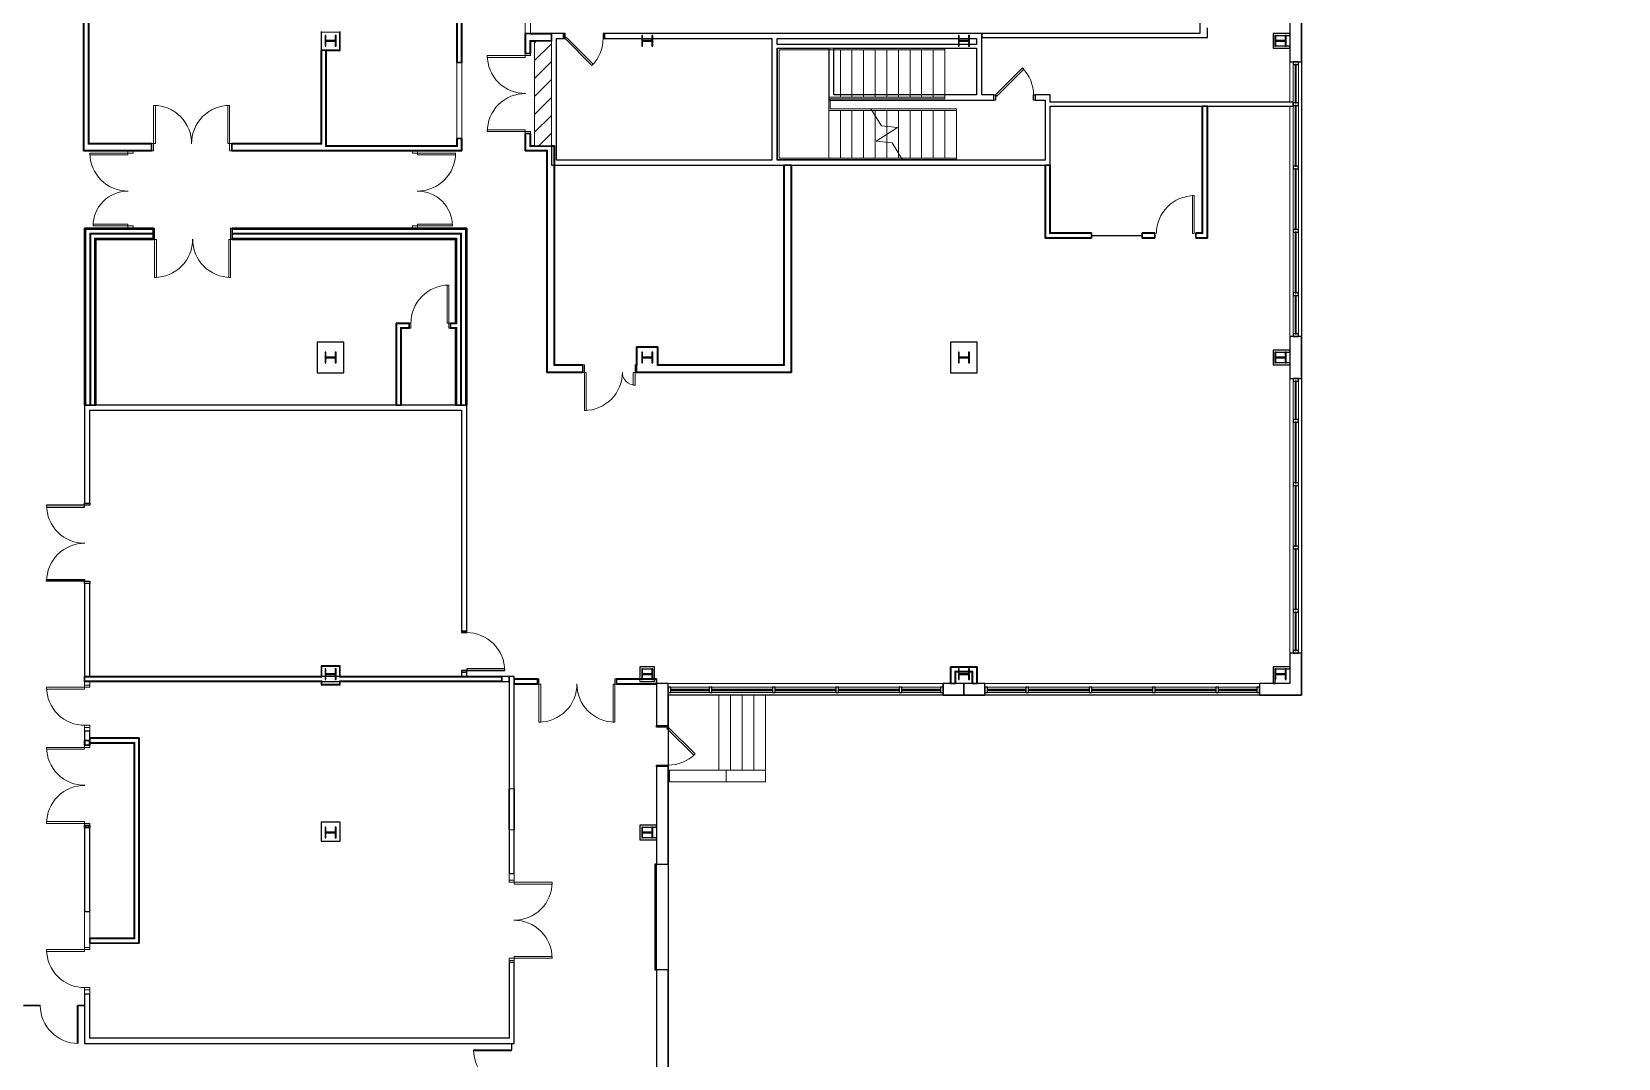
# Model space of a CAD drawing. Header units: millimetres. Extents: x -15988 to 119026, y 0 to 105082.
# Drawn here: x 80847 to 119026, y 49610 to 74314 of the extents above; entities that cross this region are included whole.
import ezdxf

# ---------------------------------------------------------------- set-up
doc = ezdxf.new("R2010")
doc.units = ezdxf.units.MM
doc.header["$LTSCALE"] = 25
doc.header["$MEASUREMENT"] = 0
doc.layers.add('PLANON_CONSTRUCTION', color=8, linetype='CONTINUOUS', lineweight=18)
doc.layers.add('PLANON_FLOOR_POLYLINE', color=5, linetype='CONTINUOUS')

msp = doc.modelspace()

# ---------------------------------------------------------------- linework, layer by layer
at = {"layer": 'PLANON_CONSTRUCTION', "lineweight": 30}
for p, q in [((82094, 95911), (82094, 71444)), ((91199, 73574), (91199, 78054)), ((82218, 71628), (82218, 77717)), ((91075, 77717), (91075, 73574)), ((92723, 74271), (92723, 73792)), ((93353, 74271), (92723, 74271)), ((92847, 73792), (92847, 74087)), ((92847, 74087), (92946, 74087)), ((93353, 74087), (93353, 74271)), ((87809, 73865), (87809, 71628)), ((87933, 71567), (87933, 73865)), ((92723, 73792), (92847, 73792)), ((91075, 73574), (91199, 73574)), ((109015, 72522), (109015, 69474)), ((109139, 72522), (109015, 72522)), ((109139, 69350), (109139, 72522)), ((92723, 71862), (92723, 71444)), ((92847, 71862), (92723, 71862)), ((92847, 71567), (92847, 71862)), ((82094, 71444), (83729, 71444)), ((83729, 71628), (82218, 71628)), ((83729, 71444), (83729, 71628)), ((87809, 71628), (85660, 71628)), ((85660, 71628), (85660, 71444)), ((85660, 71444), (91199, 71444)), ((91075, 71567), (87933, 71567)), ((91075, 71745), (91075, 71567)), ((91199, 71745), (91075, 71745)), ((91199, 71444), (91199, 71745)), ((92723, 71444), (93246, 71444)), ((92946, 71567), (92847, 71567)), ((93246, 71444), (93246, 66115)), ((93430, 71567), (93353, 71567)), ((93430, 66299), (93430, 71567)), ((98943, 71100), (98943, 66299)), ((99127, 71100), (98943, 71100)), ((99127, 66115), (99127, 71100)), ((105234, 71100), (105234, 69350)), ((105357, 71100), (105234, 71100)), ((105357, 69474), (105357, 71100)), ((83767, 69589), (82119, 69589)), ((82119, 69589), (82119, 65331)), ((83767, 69316), (83767, 69589)), ((91314, 69589), (85672, 69589)), ((85672, 69589), (85672, 69316)), ((91314, 65331), (91314, 69589)), ((82392, 69316), (83767, 69316)), ((82392, 65331), (82392, 69316)), ((85672, 69316), (91041, 69316)), ((91041, 69316), (91041, 67302)), ((105234, 69350), (106348, 69350)), ((106348, 69474), (105357, 69474)), ((106348, 69350), (106348, 69474)), ((107872, 69474), (107567, 69474)), ((107567, 69474), (107567, 69350)), ((107567, 69350), (107872, 69350)), ((107872, 69350), (107872, 69474)), ((109015, 69474), (108863, 69474)), ((108863, 69474), (108863, 69350)), ((108863, 69350), (109139, 69350)), ((89616, 67302), (89616, 65331)), ((89933, 67302), (89616, 67302)), ((89933, 67178), (89933, 67302)), ((91041, 67302), (90924, 67302)), ((90924, 67302), (90924, 67178)), ((89739, 65331), (89739, 67178)), ((89739, 67178), (89933, 67178)), ((90924, 67178), (91041, 67178)), ((91041, 67178), (91041, 65331)), ((95912, 66728), (95404, 66728)), ((95404, 66728), (95404, 66299)), ((95912, 66299), (95912, 66728)), ((93246, 66115), (94108, 66115)), ((94108, 66299), (93430, 66299)), ((94108, 66115), (94108, 66299)), ((95404, 66299), (95404, 66115)), ((95404, 66115), (99127, 66115)), ((98943, 66299), (95912, 66299)), ((82119, 65331), (82392, 65331)), ((89616, 65331), (89739, 65331)), ((91041, 65331), (91314, 65331)), ((87816, 58800), (82119, 58800)), ((82119, 58800), (82119, 58676)), ((92160, 58800), (88273, 58800)), ((92160, 58676), (92160, 58800)), ((102954, 59031), (102954, 58628)), ((103601, 59031), (102954, 59031)), ((103078, 58628), (103078, 58908)), ((103078, 58908), (103145, 58908)), ((103165, 58908), (103390, 58908)), ((103410, 58908), (103478, 58908)), ((103478, 58908), (103478, 58628)), ((103601, 58628), (103601, 59031)), ((82119, 58676), (87816, 58676)), ((88273, 58676), (92160, 58676)), ((93014, 58738), (92457, 58738)), ((92457, 58738), (92457, 58614)), ((92457, 58614), (93014, 58614)), ((93014, 58614), (93014, 58738)), ((95525, 58738), (94919, 58738)), ((94919, 58738), (94919, 58614)), ((94919, 58614), (95883, 58614)), ((95770, 58738), (95545, 58738)), ((95883, 58738), (95790, 58738)), ((95883, 58614), (95883, 58738)), ((102954, 58628), (103078, 58628)), ((103478, 58628), (103601, 58628)), ((83434, 57318), (82243, 57318)), ((82243, 57144), (82243, 57318)), ((83434, 52377), (83434, 57318)), ((82243, 57257), (82119, 57257)), ((82119, 57257), (82119, 57144)), ((82119, 57144), (82243, 57144)), ((82243, 57195), (83310, 57195)), ((83310, 57195), (83310, 52500)), ((92334, 56096), (92334, 55105)), ((92457, 55105), (92457, 56096)), ((82243, 55213), (82119, 55213)), ((82119, 55213), (82119, 55163)), ((82119, 55163), (82243, 55163)), ((82243, 55163), (82243, 55213)), ((83310, 52500), (82243, 52500)), ((82243, 52500), (82243, 52377)), ((82243, 52377), (83434, 52377))]:
    msp.add_line(p, q, dxfattribs=at)
at = {"layer": 'PLANON_CONSTRUCTION'}
for p, q in [((82110, 95895), (82110, 71460)), ((91183, 73574), (91183, 78054)), ((82202, 77733), (82202, 71612)), ((91091, 73574), (91091, 77733)), ((92723, 75795), (92723, 74271)), ((92847, 75795), (92847, 74271)), ((88250, 74306), (87809, 74306)), ((88250, 73881), (88250, 74306)), ((92739, 73792), (92739, 74271)), ((92831, 74255), (92831, 74271)), ((92831, 74255), (93353, 74255)), ((92831, 73792), (92831, 74103)), ((92831, 74103), (93353, 74103)), ((87809, 73881), (88250, 73881)), ((87825, 71612), (87825, 73865)), ((87917, 73865), (87825, 73865)), ((87917, 71552), (87917, 73865)), ((91809, 73742), (91809, 73697)), ((92723, 73742), (91809, 73742)), ((91809, 73697), (92723, 73697)), ((92847, 73792), (92723, 73792)), ((92723, 73792), (92723, 73742)), ((92723, 73697), (92723, 73742)), ((92723, 73742), (92847, 73742)), ((92847, 73742), (92847, 73792)), ((98794, 73920), (100026, 73920)), ((98794, 71236), (98794, 73920)), ((98833, 73882), (100026, 73882)), ((98833, 71274), (98833, 73882)), ((98833, 73882), (100026, 73882)), ((98833, 71274), (98833, 73882)), ((100026, 73920), (102820, 73920)), ((100026, 72739), (100026, 73882)), ((100026, 73882), (102820, 73882)), ((100026, 73882), (102820, 73882)), ((100306, 72739), (100306, 73882)), ((100585, 72739), (100585, 73882)), ((100865, 72739), (100865, 73882)), ((101144, 72739), (101144, 73882)), ((101423, 72739), (101423, 73882)), ((101703, 72739), (101703, 73882)), ((101982, 72739), (101982, 73882)), ((102262, 72739), (102262, 73882)), ((102541, 72739), (102541, 73882)), ((102820, 73920), (102820, 73882)), ((102820, 72739), (102820, 73882)), ((91075, 71745), (91075, 73574)), ((91199, 71745), (91199, 73574)), ((111123, 72617), (111123, 73586)), ((111201, 73522), (111201, 72617)), ((111328, 73522), (111328, 72601)), ((111406, 73586), (111406, 66982)), ((83780, 72542), (83824, 72542)), ((83780, 71628), (83780, 72542)), ((83824, 72542), (83824, 71628)), ((85564, 72542), (85564, 71628)), ((85609, 72542), (85564, 72542)), ((85609, 71628), (85609, 72542)), ((100026, 72739), (102820, 72739)), ((100026, 72417), (100026, 72739)), ((100026, 72739), (102820, 72739)), ((100026, 72417), (100026, 72739)), ((100064, 72701), (102820, 72701)), ((100064, 72455), (100064, 72701)), ((102820, 72701), (102820, 72739)), ((100026, 72417), (100026, 71274)), ((101066, 72417), (100026, 72417)), ((101066, 72417), (100026, 72417)), ((101042, 72455), (100064, 72455)), ((100306, 72417), (100306, 71274)), ((100585, 72417), (100585, 71274)), ((100865, 72417), (100865, 71274)), ((101066, 72417), (101042, 72455)), ((103100, 72455), (101042, 72455)), ((101042, 72455), (101066, 72417)), ((101294, 72052), (101066, 72417)), ((103100, 72417), (101066, 72417)), ((101144, 72417), (101144, 72293)), ((101144, 72293), (101144, 71274)), ((101423, 72417), (101423, 72037)), ((101703, 72417), (101703, 71399)), ((101982, 72417), (101982, 71274)), ((102262, 72417), (102262, 71274)), ((102541, 72417), (102541, 71274)), ((102820, 72417), (102820, 71274)), ((103100, 72455), (103100, 72417)), ((103100, 72417), (103100, 71274)), ((109031, 69458), (109031, 72522)), ((109123, 69366), (109123, 72522)), ((111123, 66982), (111123, 72522)), ((111201, 72522), (111201, 71077)), ((111328, 72538), (111328, 71077)), ((91809, 71957), (92723, 71957)), ((91809, 71913), (91809, 71957)), ((92723, 71913), (91809, 71913)), ((92723, 71957), (92723, 71913)), ((92847, 71913), (92723, 71913)), ((92723, 71913), (92723, 71862)), ((92723, 71862), (92847, 71862)), ((92739, 71460), (92739, 71862)), ((92831, 71552), (92831, 71862)), ((92847, 71862), (92847, 71913)), ((101165, 71684), (101682, 72007)), ((101682, 72007), (101294, 72052)), ((101423, 72037), (101423, 71846)), ((101423, 71846), (101423, 71654)), ((82110, 71460), (83729, 71460)), ((82202, 71612), (83729, 71612)), ((83285, 71444), (83161, 71444)), ((83161, 71444), (83161, 71393)), ((83285, 71393), (83285, 71444)), ((83780, 71628), (83729, 71628)), ((83729, 71628), (83729, 71444)), ((83729, 71444), (83780, 71444)), ((83824, 71628), (83780, 71628)), ((83780, 71444), (83780, 71628)), ((85564, 71628), (85609, 71628)), ((85660, 71628), (85609, 71628)), ((85609, 71628), (85609, 71444)), ((85609, 71444), (85660, 71444)), ((85660, 71444), (85660, 71628)), ((85660, 71612), (87825, 71612)), ((85660, 71460), (91183, 71460)), ((87917, 71552), (91091, 71552)), ((90008, 71444), (90132, 71444)), ((90008, 71393), (90008, 71444)), ((90132, 71444), (90132, 71393)), ((91091, 71552), (91091, 71745)), ((91183, 71460), (91183, 71745)), ((92739, 71460), (93261, 71460)), ((92831, 71552), (93414, 71552)), ((93261, 66131), (93261, 71460)), ((93414, 66283), (93414, 71552)), ((101553, 71639), (101165, 71684)), ((101423, 71654), (101423, 71274)), ((101781, 71274), (101553, 71639)), ((101703, 71399), (101703, 71274)), ((82246, 71393), (82246, 71348)), ((83161, 71393), (82246, 71393)), ((82246, 71348), (83161, 71348)), ((83161, 71348), (83161, 71393)), ((83161, 71393), (83285, 71393)), ((90132, 71393), (90008, 71393)), ((90132, 71348), (90132, 71393)), ((90132, 71393), (91047, 71393)), ((91047, 71348), (90132, 71348)), ((91047, 71393), (91047, 71348)), ((100026, 71236), (98794, 71236)), ((100026, 71274), (98833, 71274)), ((100026, 71274), (98833, 71274)), ((98959, 66283), (98959, 71100)), ((99111, 66131), (99111, 71100)), ((101781, 71274), (100026, 71274)), ((101781, 71274), (100026, 71274)), ((101804, 71236), (100026, 71236)), ((101804, 71236), (101781, 71274)), ((103100, 71274), (101781, 71274)), ((101781, 71274), (101804, 71236)), ((103100, 71236), (101804, 71236)), ((103100, 71274), (103100, 71236)), ((105249, 69366), (105249, 71100)), ((105342, 69458), (105342, 71100)), ((111201, 71014), (111201, 69553)), ((111328, 71014), (111328, 69553)), ((108780, 70371), (108824, 70371)), ((108780, 69456), (108780, 70371)), ((108824, 69456), (108824, 70371)), ((82135, 69574), (83767, 69574)), ((82135, 69574), (82135, 65331)), ((82151, 69558), (83767, 69558)), ((82151, 69558), (82151, 65331)), ((82323, 69685), (83161, 69685)), ((82323, 69640), (82323, 69685)), ((83161, 69640), (82323, 69640)), ((83161, 69685), (83161, 69640)), ((83285, 69640), (83161, 69640)), ((83161, 69640), (83161, 69589)), ((83161, 69589), (83285, 69589)), ((83285, 69589), (83285, 69640)), ((83805, 69589), (83767, 69589)), ((83767, 69589), (83767, 69316)), ((83805, 69316), (83805, 69589)), ((85672, 69589), (85634, 69589)), ((85634, 69589), (85634, 69316)), ((85672, 69316), (85672, 69589)), ((85672, 69574), (91298, 69574)), ((85672, 69558), (91282, 69558)), ((90008, 69640), (90132, 69640)), ((90008, 69589), (90008, 69640)), ((90132, 69589), (90008, 69589)), ((90132, 69685), (90132, 69640)), ((90970, 69685), (90132, 69685)), ((90132, 69640), (90970, 69640)), ((90132, 69640), (90132, 69589)), ((90970, 69640), (90970, 69685)), ((91282, 65331), (91282, 69558)), ((91298, 65331), (91298, 69574)), ((111201, 69490), (111201, 68029)), ((111328, 69490), (111328, 68029)), ((82243, 69466), (83767, 69466)), ((82243, 69466), (82243, 65331)), ((82269, 69440), (83767, 69440)), ((82269, 69440), (82269, 65331)), ((82361, 69348), (83767, 69348)), ((82361, 69348), (82361, 65331)), ((82377, 69332), (83767, 69332)), ((82377, 69332), (82377, 65331)), ((83767, 69316), (83805, 69316)), ((83850, 69316), (83805, 69316)), ((83805, 69316), (83805, 68402)), ((83850, 68402), (83850, 69316)), ((85590, 69316), (85634, 69316)), ((85590, 68402), (85590, 69316)), ((85634, 69316), (85634, 68402)), ((85634, 69316), (85672, 69316)), ((85672, 69466), (91190, 69466)), ((85672, 69440), (91165, 69440)), ((85672, 69348), (91073, 69348)), ((85672, 69332), (91057, 69332)), ((91057, 67286), (91057, 69332)), ((91073, 67286), (91073, 69348)), ((91165, 65331), (91165, 69440)), ((91190, 65331), (91190, 69466)), ((105249, 69366), (106348, 69366)), ((105342, 69458), (106348, 69458)), ((107567, 69412), (106348, 69412)), ((106348, 69412), (106348, 69399)), ((106348, 69399), (107567, 69399)), ((107567, 69458), (107872, 69458)), ((107567, 69399), (107567, 69412)), ((107567, 69366), (107872, 69366)), ((108780, 69456), (108824, 69456)), ((108863, 69458), (109031, 69458)), ((108863, 69366), (109123, 69366)), ((83805, 68402), (83850, 68402)), ((85634, 68402), (85590, 68402)), ((90841, 68216), (90841, 67302)), ((90886, 68216), (90841, 68216)), ((90886, 67302), (90886, 68216)), ((111201, 67966), (111201, 67045)), ((111328, 67966), (111328, 67045)), ((89631, 67286), (89631, 65331)), ((89933, 67286), (89631, 67286)), ((89971, 67302), (89933, 67302)), ((89933, 67302), (89933, 67178)), ((89971, 67178), (89971, 67302)), ((90841, 67302), (90886, 67302)), ((90924, 67302), (90886, 67302)), ((90886, 67302), (90886, 67178)), ((90924, 67178), (90924, 67302)), ((91073, 67286), (90924, 67286)), ((89724, 67194), (89724, 65331)), ((89933, 67194), (89724, 67194)), ((89933, 67178), (89971, 67178)), ((90886, 67178), (90924, 67178)), ((91073, 67194), (90924, 67194)), ((91057, 65331), (91057, 67194)), ((91073, 65331), (91073, 67194)), ((95419, 66712), (95419, 66299)), ((95896, 66712), (95419, 66712)), ((95896, 66299), (95896, 66712)), ((93261, 66131), (94108, 66131)), ((93414, 66283), (94108, 66283)), ((94108, 66115), (94108, 66299)), ((94108, 66299), (94146, 66299)), ((94146, 66115), (94108, 66115)), ((94146, 66299), (94146, 66115)), ((94191, 66115), (94146, 66115)), ((94146, 66115), (94146, 65200)), ((94191, 65200), (94191, 66115)), ((95321, 66115), (95365, 66115)), ((95321, 65810), (95321, 66115)), ((95365, 66115), (95365, 66299)), ((95365, 66299), (95404, 66299)), ((95365, 66115), (95365, 65810)), ((95404, 66115), (95365, 66115)), ((95404, 66299), (95404, 66115)), ((95404, 66283), (95419, 66283)), ((95404, 66131), (99111, 66131)), ((95419, 66299), (95419, 66283)), ((95896, 66283), (95896, 66299)), ((95896, 66283), (98959, 66283)), ((95365, 65810), (95321, 65810)), ((111123, 59362), (111123, 65966)), ((111201, 65902), (111201, 64981)), ((111328, 65902), (111328, 64981)), ((111406, 65966), (111406, 59362)), ((94146, 65200), (94191, 65200)), ((111201, 64918), (111201, 63457)), ((111328, 64918), (111328, 63457)), ((111201, 63394), (111201, 61933)), ((111328, 63394), (111328, 61933)), ((111201, 61870), (111201, 60409)), ((111328, 61870), (111328, 60409)), ((111201, 60346), (111201, 59425)), ((111328, 60346), (111328, 59425)), ((87832, 59038), (87832, 58800)), ((88257, 59038), (87832, 59038)), ((87832, 58800), (87832, 58784)), ((88257, 58800), (88257, 59038)), ((88257, 58784), (88257, 58800)), ((95480, 58800), (95482, 58800)), ((95482, 58800), (95482, 58676)), ((102970, 59015), (102970, 58628)), ((103586, 59015), (102970, 59015)), ((103062, 58923), (103062, 58628)), ((103145, 58923), (103062, 58923)), ((103390, 58923), (103165, 58923)), ((103493, 58923), (103410, 58923)), ((103493, 58628), (103493, 58923)), ((103586, 58628), (103586, 59015)), ((81205, 58538), (81205, 58493)), ((82119, 58538), (81205, 58538)), ((81205, 58493), (82119, 58493)), ((82119, 58784), (87832, 58784)), ((82119, 58692), (87832, 58692)), ((82119, 58588), (82119, 58676)), ((82119, 58588), (82243, 58588)), ((82243, 58588), (82119, 58588)), ((82119, 58588), (82119, 58538)), ((82119, 58493), (82119, 58538)), ((82119, 58538), (82243, 58538)), ((82243, 58676), (82243, 58588)), ((82243, 58538), (82243, 58588)), ((87832, 58692), (87832, 58676)), ((87832, 58676), (87832, 58612)), ((87832, 58612), (88257, 58612)), ((88257, 58784), (92160, 58784)), ((88257, 58692), (92160, 58692)), ((88257, 58676), (88257, 58692)), ((88257, 58612), (88257, 58676)), ((93014, 58722), (92457, 58722)), ((93014, 58630), (92457, 58630)), ((93053, 58738), (93014, 58738)), ((93014, 58738), (93014, 58614)), ((93014, 58614), (93053, 58614)), ((93053, 58614), (93053, 58738)), ((93097, 58614), (93053, 58614)), ((93053, 58614), (93053, 57699)), ((93097, 57699), (93097, 58614)), ((94837, 58614), (94881, 58614)), ((94837, 57699), (94837, 58614)), ((94919, 58738), (94881, 58738)), ((94881, 58738), (94881, 58614)), ((94881, 58614), (94881, 57699)), ((94881, 58614), (94919, 58614)), ((94919, 58614), (94919, 58738)), ((95883, 58722), (94919, 58722)), ((95883, 58630), (94919, 58630)), ((96166, 58628), (102770, 58628)), ((96229, 58538), (97150, 58538)), ((97213, 58538), (98674, 58538)), ((98737, 58538), (100198, 58538)), ((100261, 58538), (101722, 58538)), ((101785, 58538), (102712, 58538)), ((102770, 58628), (102776, 58628)), ((102770, 58538), (102770, 58628)), ((102770, 58628), (102770, 58538)), ((103786, 58628), (110390, 58628)), ((103849, 58538), (104770, 58538)), ((104833, 58538), (106294, 58538)), ((106357, 58538), (107818, 58538)), ((107881, 58538), (109342, 58538)), ((109405, 58538), (110326, 58538)), ((96256, 58346), (96166, 58346)), ((102770, 58346), (96166, 58346)), ((96229, 58411), (97150, 58411)), ((97213, 58411), (98674, 58411)), ((97385, 58346), (97385, 56545)), ((97664, 58346), (97664, 56545)), ((97944, 58346), (97944, 56545)), ((98223, 58346), (98223, 56545)), ((98502, 58346), (98502, 56545)), ((98737, 58411), (100198, 58411)), ((100261, 58411), (101722, 58411)), ((101785, 58411), (102712, 58411)), ((102770, 58346), (102770, 58411)), ((102770, 58411), (102770, 58346)), ((102776, 58346), (102770, 58346)), ((110390, 58346), (103786, 58346)), ((103849, 58411), (104770, 58411)), ((104833, 58411), (106294, 58411)), ((106357, 58411), (107818, 58411)), ((107881, 58411), (109342, 58411)), ((109405, 58411), (110326, 58411)), ((93053, 57699), (93097, 57699)), ((94881, 57699), (94837, 57699)), ((82243, 57623), (82119, 57623)), ((82119, 57623), (82119, 57572)), ((82119, 57485), (82119, 57572)), ((82243, 57572), (82119, 57572)), ((82119, 57572), (82243, 57572)), ((82243, 57485), (82119, 57485)), ((82243, 57572), (82243, 57623)), ((82243, 57572), (82243, 57485)), ((82243, 57303), (83418, 57303)), ((83418, 57303), (83418, 52392)), ((81205, 57093), (81205, 57049)), ((82119, 57093), (81205, 57093)), ((81205, 57049), (82119, 57049)), ((82243, 57144), (82119, 57144)), ((82119, 57144), (82119, 57093)), ((82119, 57049), (82119, 57093)), ((82119, 57093), (82243, 57093)), ((82135, 57257), (82135, 57144)), ((82227, 57257), (82227, 57144)), ((82243, 57210), (83326, 57210)), ((82243, 57093), (82243, 57144)), ((83326, 57210), (83326, 52484)), ((96191, 56545), (96166, 56545)), ((96191, 56545), (97559, 56545)), ((96191, 56545), (96191, 56263)), ((97559, 56545), (98502, 56545)), ((97559, 56263), (97559, 56545)), ((98502, 56545), (98502, 56263)), ((97559, 56263), (96191, 56263)), ((98502, 56263), (97559, 56263)), ((92457, 56096), (92334, 56096)), ((92334, 56096), (92457, 56096)), ((81205, 55309), (82119, 55309)), ((81205, 55264), (81205, 55309)), ((82119, 55264), (81205, 55264)), ((82119, 55309), (82119, 55264)), ((82243, 55264), (82119, 55264)), ((82119, 55264), (82119, 55213)), ((82119, 55213), (82243, 55213)), ((82119, 55152), (82120, 55127)), ((82120, 55127), (82119, 53139)), ((82135, 55213), (82135, 55163)), ((82227, 55213), (82227, 55163)), ((82243, 55213), (82243, 55264)), ((82243, 55155), (82243, 53104)), ((92334, 55105), (92457, 55105)), ((92457, 55105), (92334, 55105)), ((92334, 53898), (92334, 54053)), ((92334, 54053), (92457, 54053)), ((92334, 53898), (92457, 53898)), ((92334, 53898), (92334, 53847)), ((92457, 53898), (92334, 53898)), ((92334, 53847), (92457, 53847)), ((92457, 54053), (92457, 53898)), ((92457, 53847), (92457, 53898)), ((92457, 53803), (92457, 53847)), ((92457, 53847), (93372, 53847)), ((93372, 53847), (93372, 53803)), ((93372, 53803), (92457, 53803)), ((82119, 52275), (82119, 53139)), ((82119, 53139), (82243, 53139)), ((82243, 53139), (82243, 52275)), ((83326, 52484), (82243, 52484)), ((83418, 52392), (82243, 52392)), ((81205, 52224), (81205, 52180)), ((82119, 52224), (81205, 52224)), ((81205, 52180), (82119, 52180)), ((82119, 52275), (82243, 52275)), ((82243, 52275), (82119, 52275)), ((82119, 52275), (82119, 52224)), ((82119, 52180), (82119, 52224)), ((82119, 52224), (82243, 52224)), ((82243, 52224), (82243, 52275)), ((92334, 52018), (92334, 51967)), ((92457, 52018), (92334, 52018)), ((92334, 51919), (92334, 51967)), ((92457, 51967), (92334, 51967)), ((92334, 51967), (92457, 51967)), ((92457, 52063), (92457, 52018)), ((93372, 52063), (92457, 52063)), ((92457, 52018), (93372, 52018)), ((92457, 51967), (92457, 52018)), ((92457, 51967), (92457, 51919)), ((93372, 52018), (93372, 52063)), ((92457, 51919), (92334, 51919)), ((82243, 51310), (82119, 51310)), ((82119, 51310), (82119, 51259)), ((82119, 51157), (82119, 51259)), ((82243, 51259), (82119, 51259)), ((82119, 51259), (82243, 51259)), ((82243, 51259), (82243, 51310)), ((82243, 51259), (82243, 51157)), ((81053, 50887), (80646, 50887)), ((80646, 50875), (81053, 50875)), ((81053, 50875), (81053, 50887)), ((81967, 50881), (81942, 50881)), ((81942, 50881), (81942, 49967)), ((82119, 50887), (81967, 50887)), ((81967, 50887), (81967, 50875)), ((81967, 50881), (81967, 49967)), ((81967, 50875), (82119, 50875)), ((82243, 51157), (82119, 51157)), ((82119, 50875), (82119, 50887)), ((92395, 49814), (91481, 49814)), ((92395, 49789), (91481, 49789)), ((92389, 49967), (92389, 49814)), ((92402, 49967), (92389, 49967)), ((92389, 49814), (92402, 49814)), ((92395, 49814), (92395, 49789)), ((92402, 49814), (92402, 49967))]:
    msp.add_line(p, q, dxfattribs=at)
at = {"layer": 'PLANON_CONSTRUCTION', "lineweight": 25}
for p, q in [((108958, 76259), (108958, 74271)), ((111123, 74602), (111123, 74094)), ((111406, 74094), (111406, 74602)), ((87809, 74322), (87809, 73865)), ((87905, 74222), (87905, 73965)), ((87925, 74222), (87905, 74222)), ((87925, 74100), (87925, 74222)), ((88150, 74100), (87925, 74100)), ((87925, 73965), (87925, 74088)), ((87925, 74088), (88150, 74088)), ((88170, 74222), (88150, 74222)), ((88150, 74222), (88150, 74100)), ((88150, 74088), (88150, 73965)), ((88170, 73965), (88170, 74222)), ((88266, 73865), (88266, 74322)), ((93476, 74271), (93353, 74271)), ((93353, 74271), (93353, 74087)), ((93643, 74271), (93476, 74271)), ((93476, 71223), (93476, 74148)), ((93476, 74148), (93643, 74148)), ((93643, 74148), (93643, 74271)), ((93681, 74271), (93643, 74271)), ((93643, 74271), (93643, 74148)), ((93643, 74148), (93681, 74148)), ((93681, 74148), (93681, 74271)), ((93712, 74179), (93681, 74148)), ((93681, 74148), (94327, 73501)), ((94359, 73532), (93712, 74179)), ((94633, 74271), (94595, 74271)), ((94595, 74271), (94595, 74148)), ((94595, 74148), (94633, 74148)), ((103710, 74271), (94633, 74271)), ((94633, 74271), (94633, 74148)), ((94633, 74148), (94633, 74271)), ((94633, 74148), (95525, 74148)), ((95525, 74222), (95525, 73965)), ((95545, 74222), (95525, 74222)), ((95545, 74100), (95545, 74222)), ((95545, 74148), (95770, 74148)), ((95770, 74100), (95545, 74100)), ((95545, 73965), (95545, 74088)), ((95545, 74088), (95770, 74088)), ((95790, 74222), (95770, 74222)), ((95770, 74222), (95770, 74100)), ((95770, 74088), (95770, 73965)), ((95790, 73965), (95790, 74222)), ((95790, 74148), (98658, 74148)), ((98658, 74148), (98658, 71223)), ((98782, 74148), (103145, 74148)), ((98782, 74005), (98782, 74148)), ((103145, 74222), (103145, 73965)), ((103165, 74222), (103145, 74222)), ((103165, 74100), (103165, 74222)), ((103165, 74148), (103390, 74148)), ((103390, 74100), (103165, 74100)), ((103165, 73965), (103165, 74088)), ((103165, 74088), (103390, 74088)), ((103410, 74222), (103390, 74222)), ((103390, 74222), (103390, 74100)), ((103390, 74088), (103390, 73965)), ((103410, 73965), (103410, 74222)), ((103410, 74148), (103586, 74148)), ((103586, 74148), (103586, 74005)), ((103710, 74148), (103710, 74271)), ((108958, 74271), (103710, 74271)), ((103710, 74271), (103710, 74176)), ((103710, 74176), (109142, 74176)), ((103710, 73868), (103710, 74148)), ((109142, 74271), (109142, 74405)), ((109142, 74176), (109142, 74271)), ((110771, 74271), (110720, 74271)), ((110720, 74271), (110720, 73967)), ((110765, 74222), (110765, 73965)), ((110785, 74222), (110765, 74222)), ((111123, 74271), (110771, 74271)), ((110785, 74100), (110785, 74222)), ((110785, 74221), (111010, 74221)), ((111010, 74100), (110785, 74100)), ((110785, 73965), (110785, 74088)), ((110785, 74088), (111010, 74088)), ((111030, 74222), (111010, 74222)), ((111010, 74222), (111010, 74100)), ((111010, 74088), (111010, 73965)), ((111029, 74221), (111123, 74221)), ((111030, 73965), (111030, 74222)), ((111123, 74221), (111123, 74271)), ((111123, 74094), (111123, 73586)), ((111406, 73586), (111406, 74094)), ((87905, 73965), (87925, 73965)), ((87933, 73865), (88266, 73865)), ((88150, 73965), (88170, 73965)), ((95525, 73965), (95545, 73965)), ((95770, 73965), (95790, 73965)), ((103145, 74005), (98782, 74005)), ((98782, 71223), (98782, 73916)), ((98782, 73916), (100026, 73916)), ((100026, 73916), (100026, 72671)), ((100150, 72795), (100150, 73916)), ((100150, 73916), (103586, 73916)), ((103145, 73965), (103165, 73965)), ((103390, 74005), (103165, 74005)), ((103390, 73965), (103410, 73965)), ((103586, 74005), (103410, 74005)), ((103586, 73916), (103586, 73868)), ((103586, 73868), (103586, 72877)), ((103710, 72877), (103710, 73868)), ((110720, 73967), (110720, 73916)), ((110720, 73916), (111123, 73916)), ((110765, 73965), (110785, 73965)), ((111010, 73967), (110785, 73967)), ((111010, 73965), (111030, 73965)), ((111123, 73967), (111029, 73967)), ((111123, 73916), (111123, 73967)), ((94327, 73501), (94359, 73532)), ((104040, 72795), (104686, 73442)), ((104718, 73410), (104071, 72764)), ((104686, 73442), (104718, 73410)), ((111123, 73586), (111406, 73586)), ((111277, 73522), (111252, 73522)), ((111252, 73522), (111252, 72601)), ((111277, 72601), (111277, 73522)), ((100026, 72671), (100150, 72671)), ((103586, 72795), (100150, 72795)), ((100150, 72671), (104002, 72671)), ((103586, 72877), (103586, 72795)), ((103710, 72795), (103710, 72877)), ((104002, 72795), (103710, 72795)), ((104002, 72671), (104002, 72795)), ((104002, 72795), (104040, 72795)), ((104002, 72671), (104002, 72795)), ((104040, 72671), (104002, 72671)), ((104071, 72764), (104040, 72795)), ((104040, 72795), (104040, 72671)), ((104954, 72795), (104992, 72795)), ((104954, 72671), (104954, 72795)), ((104992, 72671), (104954, 72671)), ((105357, 72795), (104992, 72795)), ((104992, 72795), (104992, 72671)), ((104992, 72795), (104992, 72671)), ((104992, 72671), (105234, 72671)), ((105234, 72671), (105234, 71223)), ((105357, 72671), (105357, 72795)), ((105357, 72617), (105357, 72671)), ((111201, 72617), (105357, 72617)), ((111201, 72522), (111201, 72617)), ((111252, 72601), (111277, 72601)), ((105357, 71223), (105357, 72522)), ((105357, 72522), (111201, 72522)), ((111252, 72538), (111252, 71077)), ((111277, 72538), (111252, 72538)), ((111277, 71077), (111277, 72538)), ((93353, 71567), (93353, 71100)), ((93353, 71100), (93476, 71100)), ((98658, 71223), (93476, 71223)), ((93476, 71100), (105357, 71100)), ((105234, 71223), (98782, 71223)), ((105357, 71100), (105357, 71223)), ((111252, 71077), (111277, 71077)), ((111277, 71014), (111252, 71014)), ((111252, 71014), (111252, 69553)), ((111277, 69553), (111277, 71014)), ((111252, 69553), (111277, 69553)), ((111277, 69490), (111252, 69490)), ((111252, 69490), (111252, 68029)), ((111277, 68029), (111277, 69490)), ((111252, 68029), (111277, 68029)), ((111277, 67966), (111252, 67966)), ((111252, 67966), (111252, 67045)), ((111277, 67045), (111277, 67966)), ((88361, 66842), (87714, 66842)), ((87714, 66842), (87714, 66105)), ((88361, 66105), (88361, 66842)), ((103601, 66842), (102954, 66842)), ((102954, 66842), (102954, 66105)), ((103601, 66105), (103601, 66842)), ((111406, 66982), (111123, 66982)), ((111123, 66982), (111123, 66474)), ((111328, 67045), (111201, 67045)), ((111201, 67045), (111201, 66982)), ((111201, 66982), (111328, 66982)), ((111252, 67045), (111277, 67045)), ((111328, 66982), (111328, 67045)), ((111406, 66474), (111406, 66982)), ((87905, 66602), (87905, 66345)), ((87925, 66602), (87905, 66602)), ((87925, 66480), (87925, 66602)), ((88150, 66480), (87925, 66480)), ((87925, 66345), (87925, 66468)), ((87925, 66468), (88150, 66468)), ((88170, 66602), (88150, 66602)), ((88150, 66602), (88150, 66480)), ((88150, 66468), (88150, 66345)), ((88170, 66345), (88170, 66602)), ((95525, 66602), (95525, 66345)), ((95545, 66602), (95525, 66602)), ((95545, 66480), (95545, 66602)), ((95770, 66480), (95545, 66480)), ((95545, 66345), (95545, 66468)), ((95545, 66468), (95770, 66468)), ((95790, 66602), (95770, 66602)), ((95770, 66602), (95770, 66480)), ((95770, 66468), (95770, 66345)), ((95790, 66345), (95790, 66602)), ((103145, 66602), (103145, 66345)), ((103165, 66602), (103145, 66602)), ((103165, 66480), (103165, 66602)), ((103390, 66480), (103165, 66480)), ((103165, 66345), (103165, 66468)), ((103165, 66468), (103390, 66468)), ((103410, 66602), (103390, 66602)), ((103390, 66602), (103390, 66480)), ((103390, 66468), (103390, 66345)), ((103410, 66345), (103410, 66602)), ((110771, 66651), (110720, 66651)), ((110720, 66651), (110720, 66347)), ((110765, 66602), (110765, 66345)), ((110785, 66602), (110765, 66602)), ((111123, 66651), (110771, 66651)), ((110785, 66480), (110785, 66602)), ((110785, 66601), (111010, 66601)), ((111010, 66480), (110785, 66480)), ((110785, 66345), (110785, 66468)), ((110785, 66468), (111010, 66468)), ((111030, 66602), (111010, 66602)), ((111010, 66602), (111010, 66480)), ((111010, 66468), (111010, 66345)), ((111029, 66601), (111123, 66601)), ((111030, 66345), (111030, 66602)), ((111123, 66601), (111123, 66651)), ((111123, 66474), (111123, 65966)), ((111406, 65966), (111406, 66474)), ((87714, 66105), (88361, 66105)), ((87905, 66345), (87925, 66345)), ((88150, 66345), (88170, 66345)), ((95525, 66345), (95545, 66345)), ((95770, 66345), (95790, 66345)), ((102954, 66105), (103601, 66105)), ((103145, 66345), (103165, 66345)), ((103390, 66345), (103410, 66345)), ((110720, 66347), (110720, 66296)), ((110720, 66296), (111123, 66296)), ((110765, 66345), (110785, 66345)), ((111010, 66347), (110785, 66347)), ((111010, 66345), (111030, 66345)), ((111123, 66347), (111029, 66347)), ((111123, 66296), (111123, 66347)), ((111123, 65966), (111406, 65966)), ((111277, 65902), (111252, 65902)), ((111252, 65902), (111252, 64981)), ((111277, 64981), (111277, 65902)), ((82243, 65331), (82119, 65331)), ((82119, 65331), (82119, 62968)), ((91190, 65331), (82243, 65331)), ((91314, 65331), (91190, 65331)), ((91314, 59892), (91314, 65331)), ((82243, 65207), (91190, 65207)), ((82243, 62968), (82243, 65207)), ((91190, 65207), (91190, 59892)), ((111252, 64981), (111277, 64981)), ((111277, 64918), (111252, 64918)), ((111252, 64918), (111252, 63457)), ((111277, 63457), (111277, 64918)), ((111252, 63457), (111277, 63457)), ((111277, 63394), (111252, 63394)), ((111252, 63394), (111252, 61933)), ((111277, 61933), (111277, 63394)), ((81205, 62918), (81205, 62873)), ((82119, 62918), (81205, 62918)), ((81205, 62873), (82119, 62873)), ((82119, 62968), (82243, 62968)), ((82119, 62968), (82243, 62968)), ((82119, 62918), (82119, 62968)), ((82119, 62873), (82119, 62918)), ((82243, 62918), (82119, 62918)), ((82243, 62968), (82243, 62918)), ((111252, 61933), (111277, 61933)), ((111277, 61870), (111252, 61870)), ((111252, 61870), (111252, 60409)), ((111277, 60409), (111277, 61870)), ((81205, 61133), (82119, 61133)), ((81205, 61089), (81205, 61133)), ((82119, 61089), (81205, 61089)), ((82119, 61133), (82119, 61089)), ((82119, 61089), (82243, 61089)), ((82119, 61038), (82119, 61089)), ((82243, 61089), (82243, 61038)), ((82243, 61038), (82119, 61038)), ((82119, 61038), (82119, 58800)), ((82243, 61038), (82119, 61038)), ((82243, 58800), (82243, 61038)), ((111252, 60409), (111277, 60409)), ((111277, 60346), (111252, 60346)), ((111252, 60346), (111252, 59425)), ((111277, 59425), (111277, 60346)), ((91190, 59892), (91314, 59892)), ((91190, 59892), (91190, 59854)), ((91314, 59892), (91190, 59892)), ((91190, 59854), (91314, 59854)), ((91314, 59854), (91314, 59892)), ((111406, 59362), (111123, 59362)), ((111123, 59362), (111123, 58854)), ((111328, 59425), (111201, 59425)), ((111201, 59425), (111201, 59362)), ((111201, 59362), (111328, 59362)), ((111252, 59425), (111277, 59425)), ((111328, 59362), (111328, 59425)), ((111406, 58854), (111406, 59362)), ((82119, 58800), (82119, 58676)), ((84208, 58800), (82243, 58800)), ((87858, 58800), (84208, 58800)), ((87816, 59054), (87816, 58800)), ((88273, 59054), (87816, 59054)), ((87905, 58800), (87858, 58800)), ((87905, 58982), (87905, 58725)), ((87925, 58982), (87905, 58982)), ((87925, 58860), (87925, 58982)), ((88150, 58860), (87925, 58860)), ((87925, 58725), (87925, 58848)), ((87925, 58848), (88150, 58848)), ((88150, 58800), (87925, 58800)), ((88170, 58982), (88150, 58982)), ((88150, 58982), (88150, 58860)), ((88150, 58848), (88150, 58725)), ((88170, 58725), (88170, 58982)), ((91190, 58800), (88170, 58800)), ((88273, 58800), (88273, 59054)), ((91190, 58939), (91190, 58901)), ((91314, 58939), (91190, 58939)), ((91190, 58901), (91190, 58800)), ((91314, 58901), (91190, 58901)), ((91190, 58901), (91314, 58901)), ((91314, 58984), (91314, 58939)), ((92229, 58984), (91314, 58984)), ((91314, 58939), (92229, 58939)), ((91314, 58901), (91314, 58939)), ((91314, 58800), (91314, 58901)), ((92334, 58800), (91314, 58800)), ((92229, 58939), (92229, 58984)), ((92334, 58676), (92334, 58800)), ((92457, 58800), (92334, 58800)), ((92334, 58800), (92334, 57744)), ((92457, 57744), (92457, 58800)), ((95531, 59031), (95480, 59031)), ((95480, 59031), (95480, 58800)), ((95525, 58982), (95525, 58725)), ((95545, 58982), (95525, 58982)), ((95785, 59031), (95531, 59031)), ((95545, 58860), (95545, 58982)), ((95545, 58981), (95770, 58981)), ((95770, 58860), (95545, 58860)), ((95545, 58725), (95545, 58848)), ((95545, 58848), (95770, 58848)), ((95790, 58982), (95770, 58982)), ((95770, 58982), (95770, 58860)), ((95770, 58848), (95770, 58725)), ((95835, 59031), (95785, 59031)), ((95790, 58725), (95790, 58982)), ((95835, 58676), (95835, 59031)), ((103145, 58982), (103145, 58725)), ((103165, 58982), (103145, 58982)), ((103165, 58860), (103165, 58982)), ((103390, 58860), (103165, 58860)), ((103165, 58725), (103165, 58848)), ((103165, 58848), (103390, 58848)), ((103410, 58982), (103390, 58982)), ((103390, 58982), (103390, 58860)), ((103390, 58848), (103390, 58725)), ((103410, 58725), (103410, 58982)), ((110771, 59031), (110720, 59031)), ((110720, 59031), (110720, 58628)), ((110765, 58982), (110765, 58725)), ((110785, 58982), (110765, 58982)), ((111123, 59031), (110771, 59031)), ((110785, 58860), (110785, 58982)), ((110785, 58981), (111010, 58981)), ((111010, 58860), (110785, 58860)), ((110785, 58725), (110785, 58848)), ((110785, 58848), (111010, 58848)), ((111030, 58982), (111010, 58982)), ((111010, 58982), (111010, 58860)), ((111010, 58848), (111010, 58725)), ((111029, 58981), (111123, 58981)), ((111030, 58725), (111030, 58982)), ((111123, 58981), (111123, 59031)), ((111123, 58854), (111123, 58628)), ((111406, 58346), (111406, 58854)), ((82119, 58676), (84208, 58676)), ((84208, 58676), (87858, 58676)), ((87816, 58676), (87816, 58597)), ((87816, 58597), (88273, 58597)), ((87858, 58676), (92334, 58676)), ((87905, 58725), (87925, 58725)), ((88150, 58725), (88170, 58725)), ((88273, 58597), (88273, 58676)), ((95482, 58676), (95531, 58676)), ((95525, 58725), (95545, 58725)), ((95531, 58676), (95785, 58676)), ((95770, 58727), (95545, 58727)), ((95770, 58725), (95790, 58725)), ((95785, 58676), (95835, 58676)), ((96166, 58628), (95883, 58628)), ((95883, 58628), (95883, 57619)), ((96166, 57619), (96166, 58628)), ((97150, 58488), (96229, 58488)), ((96229, 58488), (96229, 58462)), ((96229, 58462), (97150, 58462)), ((97150, 58462), (97150, 58488)), ((98674, 58488), (97213, 58488)), ((97213, 58488), (97213, 58462)), ((97213, 58462), (98674, 58462)), ((98674, 58462), (98674, 58488)), ((100198, 58488), (98737, 58488)), ((98737, 58488), (98737, 58462)), ((98737, 58462), (100198, 58462)), ((100198, 58462), (100198, 58488)), ((101722, 58488), (100261, 58488)), ((100261, 58488), (100261, 58462)), ((100261, 58462), (101722, 58462)), ((101722, 58462), (101722, 58488)), ((102712, 58488), (101785, 58488)), ((101785, 58488), (101785, 58462)), ((101785, 58462), (102712, 58462)), ((102776, 58538), (102712, 58538)), ((102712, 58538), (102712, 58411)), ((102712, 58462), (102712, 58488)), ((103278, 58628), (102776, 58628)), ((102776, 58628), (102776, 58346)), ((102776, 58411), (102776, 58538)), ((103145, 58725), (103165, 58725)), ((103278, 58346), (103278, 58628)), ((103786, 58628), (103278, 58628)), ((103278, 58628), (103278, 58346)), ((103390, 58725), (103410, 58725)), ((103786, 58346), (103786, 58628)), ((104770, 58488), (103849, 58488)), ((103849, 58488), (103849, 58462)), ((103849, 58462), (104770, 58462)), ((104770, 58462), (104770, 58488)), ((106294, 58488), (104833, 58488)), ((104833, 58488), (104833, 58462)), ((104833, 58462), (106294, 58462)), ((106294, 58462), (106294, 58488)), ((107818, 58488), (106357, 58488)), ((106357, 58488), (106357, 58462)), ((106357, 58462), (107818, 58462)), ((107818, 58462), (107818, 58488)), ((109342, 58488), (107881, 58488)), ((107881, 58488), (107881, 58462)), ((107881, 58462), (109342, 58462)), ((109342, 58462), (109342, 58488)), ((110326, 58488), (109405, 58488)), ((109405, 58488), (109405, 58462)), ((109405, 58462), (110326, 58462)), ((110390, 58538), (110326, 58538)), ((110326, 58538), (110326, 58411)), ((110326, 58462), (110326, 58488)), ((110898, 58628), (110390, 58628)), ((110390, 58628), (110390, 58346)), ((110390, 58411), (110390, 58538)), ((110720, 58628), (110771, 58628)), ((110765, 58725), (110785, 58725)), ((110771, 58628), (110771, 58725)), ((111123, 58628), (110898, 58628)), ((111010, 58725), (111030, 58725)), ((102712, 58411), (102776, 58411)), ((102776, 58346), (103278, 58346)), ((103278, 58346), (103786, 58346)), ((110326, 58411), (110390, 58411)), ((110390, 58346), (110898, 58346)), ((110898, 58346), (111123, 58346)), ((111123, 58346), (111406, 58346)), ((92334, 57744), (92334, 56753)), ((92457, 56753), (92457, 57744)), ((82243, 57485), (82119, 57485)), ((82119, 57485), (82119, 57195)), ((82243, 57195), (82243, 57485)), ((95883, 57619), (96166, 57619)), ((95883, 57619), (96166, 57619)), ((95883, 57581), (95883, 57619)), ((96166, 57581), (95883, 57581)), ((96134, 57550), (96166, 57581)), ((96781, 56903), (96134, 57550)), ((96166, 57619), (96166, 57581)), ((96166, 57581), (96812, 56935)), ((96812, 56935), (96781, 56903)), ((92334, 56753), (92334, 56096)), ((92457, 56096), (92457, 56753)), ((95883, 56667), (96166, 56667)), ((95883, 56629), (95883, 56667)), ((96166, 56629), (95883, 56629)), ((95883, 56629), (95883, 54282)), ((96166, 56629), (95883, 56629)), ((96166, 56667), (96166, 56629)), ((96166, 54282), (96166, 56629)), ((82243, 55163), (82119, 55163)), ((82119, 55163), (82119, 54990)), ((82119, 54990), (82119, 53139)), ((82243, 54990), (82243, 55163)), ((82243, 53139), (82243, 54990)), ((88273, 55295), (87816, 55295)), ((87816, 55295), (87816, 54837)), ((87905, 55172), (87905, 54915)), ((87925, 55172), (87905, 55172)), ((87925, 55050), (87925, 55172)), ((88150, 55050), (87925, 55050)), ((87925, 54915), (87925, 55038)), ((87925, 55038), (88150, 55038)), ((88170, 55172), (88150, 55172)), ((88150, 55172), (88150, 55050)), ((88150, 55038), (88150, 54915)), ((88170, 54915), (88170, 55172)), ((88273, 54837), (88273, 55295)), ((92334, 55105), (92334, 54053)), ((92457, 54053), (92457, 55105)), ((95531, 55221), (95480, 55221)), ((95480, 55221), (95480, 54866)), ((95525, 55172), (95525, 54915)), ((95545, 55172), (95525, 55172)), ((95883, 55221), (95531, 55221)), ((95545, 55050), (95545, 55172)), ((95545, 55171), (95770, 55171)), ((95770, 55050), (95545, 55050)), ((95545, 54915), (95545, 55038)), ((95545, 55038), (95770, 55038)), ((95790, 55172), (95770, 55172)), ((95770, 55172), (95770, 55050)), ((95770, 55038), (95770, 54915)), ((95789, 55171), (95883, 55171)), ((95790, 54915), (95790, 55172)), ((95883, 55171), (95883, 55221)), ((87816, 54837), (88273, 54837)), ((87905, 54915), (87925, 54915)), ((88150, 54915), (88170, 54915)), ((95480, 54866), (95531, 54866)), ((95525, 54915), (95545, 54915)), ((95531, 54866), (95883, 54866)), ((95770, 54917), (95545, 54917)), ((95770, 54915), (95790, 54915)), ((95883, 54917), (95789, 54917)), ((95883, 54866), (95883, 54917)), ((95883, 54282), (95845, 54282)), ((95845, 54282), (95845, 51742)), ((95883, 54282), (96166, 54282)), ((95883, 51742), (95883, 54282)), ((92334, 54053), (92457, 54053)), ((82119, 53139), (82243, 53139)), ((92457, 51919), (92334, 51919)), ((92334, 51919), (92334, 50091)), ((92457, 50091), (92457, 51919)), ((95845, 51742), (95883, 51742)), ((96166, 51742), (95883, 51742)), ((95883, 51742), (95883, 49202)), ((96166, 49202), (96166, 51742)), ((82119, 51157), (82119, 50091)), ((82243, 51157), (82119, 51157)), ((82243, 50091), (82243, 51157)), ((82119, 50091), (82119, 49967)), ((92334, 50091), (82243, 50091)), ((92457, 49967), (92457, 50091)), ((82119, 49967), (92457, 49967))]:
    msp.add_line(p, q, dxfattribs=at)
at = {"layer": 'PLANON_CONSTRUCTION', "lineweight": 9}
for p, q in [((92946, 74087), (92946, 71567)), ((93353, 74087), (92946, 74087)), ((92946, 74050), (92984, 74087)), ((93353, 71567), (93353, 74087)), ((92946, 73619), (93353, 74025)), ((92946, 73188), (93353, 73594)), ((92946, 72756), (93353, 73163)), ((92946, 72325), (93353, 72732)), ((92946, 71894), (93353, 72301)), ((93050, 71567), (93353, 71870)), ((92946, 71567), (93353, 71567)), ((93233, 66683), (93246, 66683)), ((93233, 66442), (93233, 66683)), ((93246, 66442), (93233, 66442)), ((93246, 66683), (93246, 66442)), ((93246, 66442), (93246, 66683))]:
    msp.add_line(p, q, dxfattribs=at)
at = {"layer": 'PLANON_CONSTRUCTION', "lineweight": 25, "extrusion": (0, 0, -1)}
for p, q in [((111328, 73586), (111201, 73586)), ((111201, 73586), (111201, 73522)), ((111201, 73522), (111328, 73522)), ((111328, 73522), (111328, 73586)), ((111328, 72601), (111201, 72601)), ((111201, 72601), (111201, 72538)), ((111328, 72538), (111328, 72601)), ((111201, 72538), (111328, 72538)), ((111328, 71077), (111201, 71077)), ((111201, 71077), (111201, 71014)), ((111201, 71014), (111328, 71014)), ((111328, 71014), (111328, 71077)), ((111328, 69553), (111201, 69553)), ((111201, 69553), (111201, 69490)), ((111201, 69490), (111328, 69490)), ((111328, 69490), (111328, 69553)), ((111328, 68029), (111201, 68029)), ((111201, 68029), (111201, 67966)), ((111201, 67966), (111328, 67966)), ((111328, 67966), (111328, 68029)), ((111328, 65966), (111201, 65966)), ((111201, 65966), (111201, 65902)), ((111201, 65902), (111328, 65902)), ((111328, 65902), (111328, 65966)), ((111328, 64981), (111201, 64981)), ((111201, 64981), (111201, 64918)), ((111201, 64918), (111328, 64918)), ((111328, 64918), (111328, 64981)), ((111328, 63457), (111201, 63457)), ((111201, 63457), (111201, 63394)), ((111201, 63394), (111328, 63394)), ((111328, 63394), (111328, 63457)), ((111328, 61933), (111201, 61933)), ((111201, 61933), (111201, 61870)), ((111201, 61870), (111328, 61870)), ((111328, 61870), (111328, 61933)), ((111328, 60409), (111201, 60409)), ((111201, 60409), (111201, 60346)), ((111201, 60346), (111328, 60346)), ((111328, 60346), (111328, 60409)), ((96229, 58538), (96166, 58538)), ((96166, 58538), (96166, 58411)), ((96229, 58411), (96229, 58538)), ((97213, 58538), (97150, 58538)), ((97150, 58538), (97150, 58411)), ((97213, 58411), (97213, 58538)), ((98737, 58538), (98674, 58538)), ((98674, 58538), (98674, 58411)), ((98737, 58411), (98737, 58538)), ((100261, 58538), (100198, 58538)), ((100198, 58538), (100198, 58411)), ((100261, 58411), (100261, 58538)), ((101785, 58538), (101722, 58538)), ((101722, 58538), (101722, 58411)), ((101785, 58411), (101785, 58538)), ((103849, 58538), (103786, 58538)), ((103786, 58538), (103786, 58411)), ((103849, 58411), (103849, 58538)), ((104833, 58538), (104770, 58538)), ((104770, 58538), (104770, 58411)), ((104833, 58411), (104833, 58538)), ((106357, 58538), (106294, 58538)), ((106294, 58538), (106294, 58411)), ((106357, 58411), (106357, 58538)), ((107881, 58538), (107818, 58538)), ((107818, 58538), (107818, 58411)), ((107881, 58411), (107881, 58538)), ((109405, 58538), (109342, 58538)), ((109342, 58538), (109342, 58411)), ((109405, 58411), (109405, 58538)), ((96166, 58411), (96229, 58411)), ((97150, 58411), (97213, 58411)), ((98674, 58411), (98737, 58411)), ((100198, 58411), (100261, 58411)), ((101722, 58411), (101785, 58411)), ((103786, 58411), (103849, 58411)), ((104770, 58411), (104833, 58411)), ((106294, 58411), (106357, 58411)), ((107818, 58411), (107881, 58411)), ((109342, 58411), (109405, 58411))]:
    msp.add_line(p, q, dxfattribs=at)
at = {"layer": 'PLANON_CONSTRUCTION'}
for centre, start, end in [((93681, 74148), 315, 0.5), ((104040, 72795), 359.5, 45), ((82119, 62918), 180, 270.5), ((82119, 61089), 89.5, 180), ((91314, 58939), 0, 90.5), ((96166, 57581), 269.5, 315)]:
    msp.add_arc(centre, 914, start, end, dxfattribs=at)
at = {"layer": 'PLANON_CONSTRUCTION', "lineweight": 9}
for centre, radius, start, end in [((92723, 73742), 914, 180, 270.5), ((83780, 71628), 914, 359.5, 90), ((85609, 71628), 914, 90, 180.5), ((92723, 71913), 914, 89.5, 180), ((83161, 71393), 914, 180, 270.5), ((90132, 71393), 914, 269.5, 0), ((83161, 69640), 838, 89.5, 180), ((90132, 69640), 838, 0, 90.5), ((108824, 69456), 914, 90, 180), ((83805, 69316), 914, 270, 0.5), ((85634, 69316), 914, 179.5, 270), ((90886, 67302), 914, 90, 180.5), ((94146, 66115), 914, 270, 0.5), ((95365, 66115), 305, 179.5, 270), ((82119, 58538), 914, 180, 270.5), ((93053, 58614), 914, 270, 0.5), ((94881, 58614), 914, 179.5, 270), ((82119, 57093), 914, 180, 270.5), ((82119, 55264), 914, 89.5, 180), ((92457, 53847), 914, 269.5, 0), ((92457, 52018), 914, 0, 90.5), ((82119, 52224), 914, 180, 270.5), ((81967, 50881), 914, 180, 270), ((92395, 49814), 914, 180, 270)]:
    msp.add_arc(centre, radius, start, end, dxfattribs=at)
at = {"layer": 'PLANON_FLOOR_POLYLINE', "ltscale": 0.25}
msp.add_lwpolyline([(0, 0), (-15988, 33911, -0.112855), (49811, 48639), (49811, 48236), (72290, 48236), (72290, 105082), (111406, 105082), (111406, 58346), (96166, 58346), (96166, 42598), (119026, 42598), (119026, 3482), (49430, 3482), (49430, 11455, 0.075233), (20245, 7418, 0.047303)], format="xyb", close=True, dxfattribs=at)

doc.saveas('drawing.dxf')
